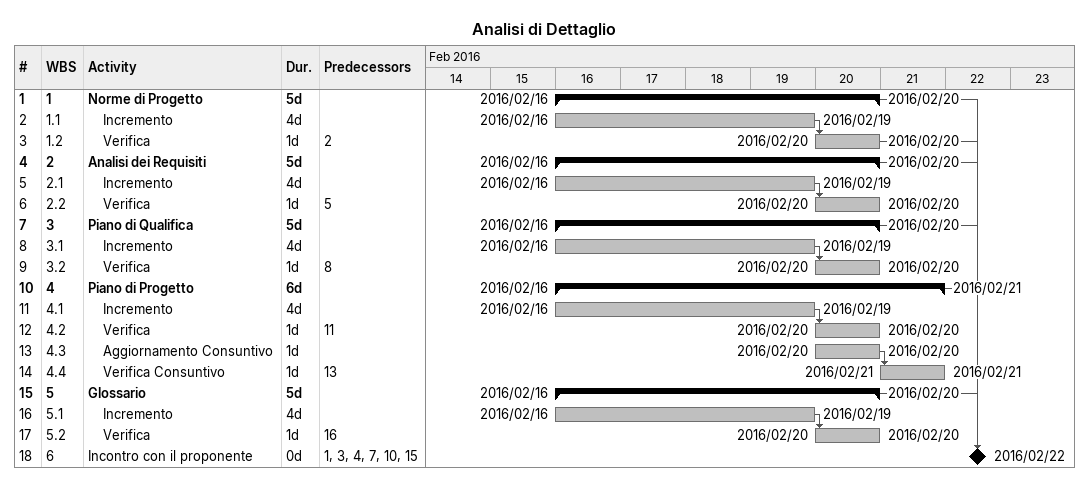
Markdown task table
Analisi di Dettaglio

| ID | WBS | Task | Duration | Start | Finish | Predecessors |
|---|---|---|---|---|---|---|
| 1 | 1 | **Norme di Progetto** | 5d | 2016-02-16 | 2016-02-20 |  |
| 2 | 1.1 | Incremento | 4d | 2016-02-16 | 2016-02-19 |  |
| 3 | 1.2 | Verifica | 1d | 2016-02-20 | 2016-02-20 | 2 |
| 4 | 2 | **Analisi dei Requisiti** | 5d | 2016-02-16 | 2016-02-20 |  |
| 5 | 2.1 | Incremento | 4d | 2016-02-16 | 2016-02-19 |  |
| 6 | 2.2 | Verifica | 1d | 2016-02-20 | 2016-02-20 | 5 |
| 7 | 3 | **Piano di Qualifica** | 5d | 2016-02-16 | 2016-02-20 |  |
| 8 | 3.1 | Incremento | 4d | 2016-02-16 | 2016-02-19 |  |
| 9 | 3.2 | Verifica | 1d | 2016-02-20 | 2016-02-20 | 8 |
| 10 | 4 | **Piano di Progetto** | 6d | 2016-02-16 | 2016-02-21 |  |
| 11 | 4.1 | Incremento | 4d | 2016-02-16 | 2016-02-19 |  |
| 12 | 4.2 | Verifica | 1d | 2016-02-20 | 2016-02-20 | 11 |
| 13 | 4.3 | Aggiornamento Consuntivo | 1d | 2016-02-20 | 2016-02-20 |  |
| 14 | 4.4 | Verifica Consuntivo | 1d | 2016-02-21 | 2016-02-21 | 13 |
| 15 | 5 | **Glossario** | 5d | 2016-02-16 | 2016-02-20 |  |
| 16 | 5.1 | Incremento | 4d | 2016-02-16 | 2016-02-19 |  |
| 17 | 5.2 | Verifica | 1d | 2016-02-20 | 2016-02-20 | 16 |
| 18 | 6 | Incontro con il proponente | 0d | 2016-02-22 | 2016-02-22 | 1, 3, 4, 7, 10, 15 |
